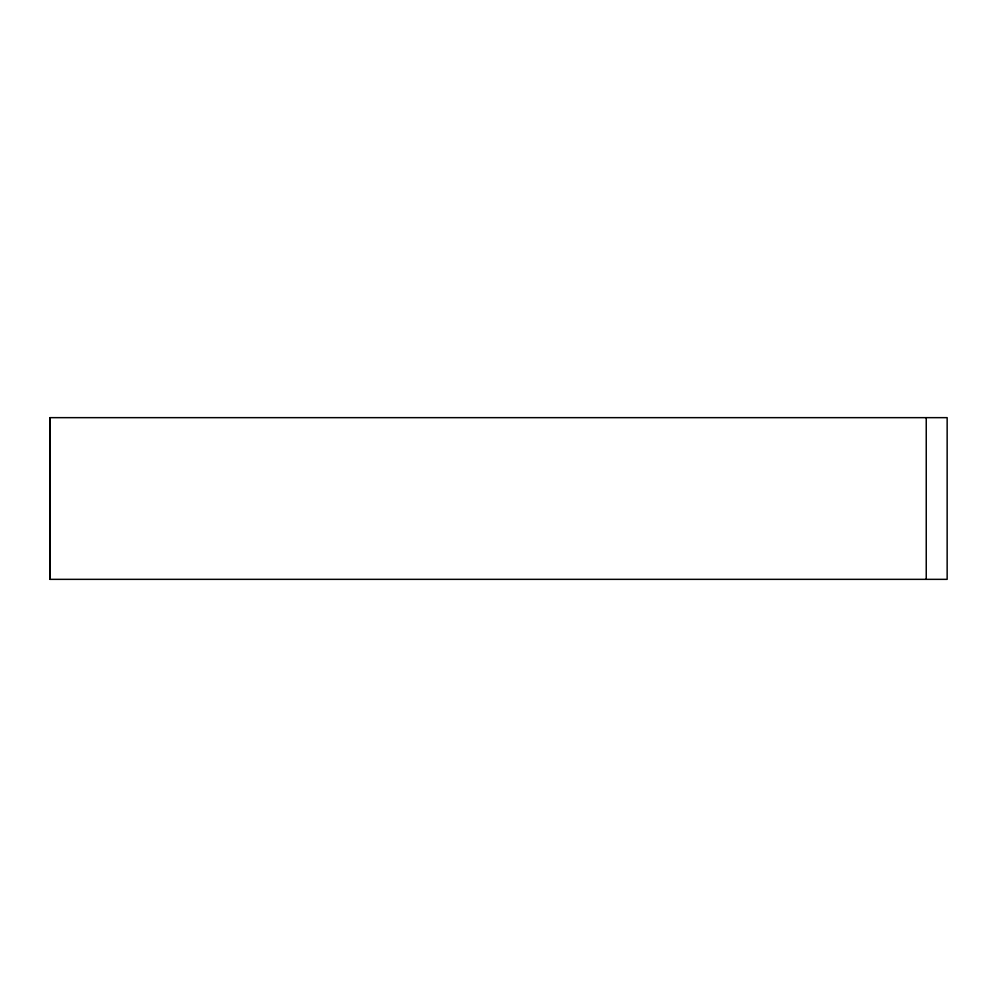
<?xml version="1.0" encoding="UTF-8"?>
<svg xmlns="http://www.w3.org/2000/svg" width="997" height="997" viewBox="0 0 997 997"><rect width="100%" height="100%" fill="white"/><g stroke="black" fill="none" stroke-linecap="round" stroke-linejoin="round"><path stroke-width="1.5" d="M49.85 417.656L947.15 417.656L947.15 579.344L49.9 579.344L49.85 417.656L49.9 579.344M926.238 417.656L926.238 579.344"/></g></svg>
